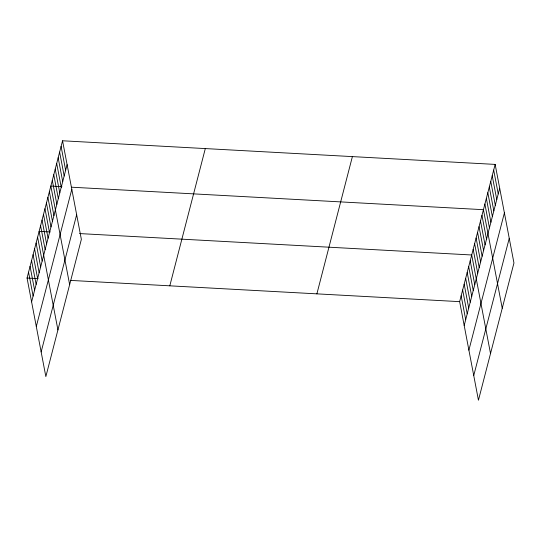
<?xml version="1.0" encoding="UTF-8"?>
<svg xmlns="http://www.w3.org/2000/svg" width="541" height="541" viewBox="0 0 541 541"><rect width="100%" height="100%" fill="white"/><g stroke="black" fill="none" stroke-linecap="round" stroke-linejoin="round"><path stroke-width="0.81" d="M62.553 140.782L81.36 239.352L45.85 376.597L27.05 278.033L62.553 140.782L495.15 164.403L513.95 262.967L478.447 400.218L459.64 301.648L495.15 164.403M31.601 301.878L67.104 164.626M36.301 326.534L71.811 189.289M41.15 351.941L76.653 214.689M169.806 285.824L205.31 148.579M316.884 293.858L352.394 156.606M464.192 325.493L499.695 188.248M468.891 350.155L504.401 212.904M473.74 375.562L509.243 238.31M61.944 186.679L50.84 186.077L69.64 284.64M71.459 187.2L483.431 209.692L502.231 308.262M50.225 231.974L39.121 231.365L57.928 329.936M79.568 233.577L471.711 254.987L490.518 353.55M27.05 278.033L38.154 278.635M70.668 280.414L459.64 301.648M493.683 170.063L498.234 193.908M492.215 175.724L496.766 199.568M490.755 181.384L495.299 205.228M489.287 187.044L493.838 210.895M487.826 192.711L492.371 216.556M486.359 198.371L490.91 222.216M484.898 204.031L489.443 227.876M481.963 215.352L486.515 239.203M480.503 221.019L485.047 244.863M479.035 226.679L483.586 250.524M477.575 232.339L482.119 256.184M476.107 237.999L480.658 261.844M474.646 243.66L479.191 267.511M473.179 249.327L477.73 273.171M470.203 260.816L474.755 284.661M468.695 266.652L473.247 290.497M467.187 272.481L471.738 296.333M465.679 278.317L470.224 302.162M464.171 284.153L468.716 307.998M462.663 289.983L467.208 313.827M461.148 295.819L465.7 319.663M61.092 146.442L65.637 170.293M59.625 152.109L64.176 175.953M58.164 157.769L62.709 181.614M56.697 163.429L61.248 187.274M55.229 169.09L59.781 192.934M53.769 174.75L58.32 198.594M52.301 180.41L56.852 204.261M49.373 191.737L53.924 215.582M47.912 197.397L52.457 221.242M46.445 203.058L50.996 226.902M44.977 208.718L49.529 232.569M43.517 214.385L48.061 238.229M42.049 220.045L46.6 243.89M40.589 225.705L45.133 249.55M37.613 237.201L42.164 261.046M36.105 243.031L40.649 266.875M34.597 248.867L39.141 272.711M33.089 254.696L37.633 278.547M31.574 260.532L36.125 284.377M30.066 266.368L34.617 290.213M28.558 272.197L33.109 296.042"/></g></svg>
